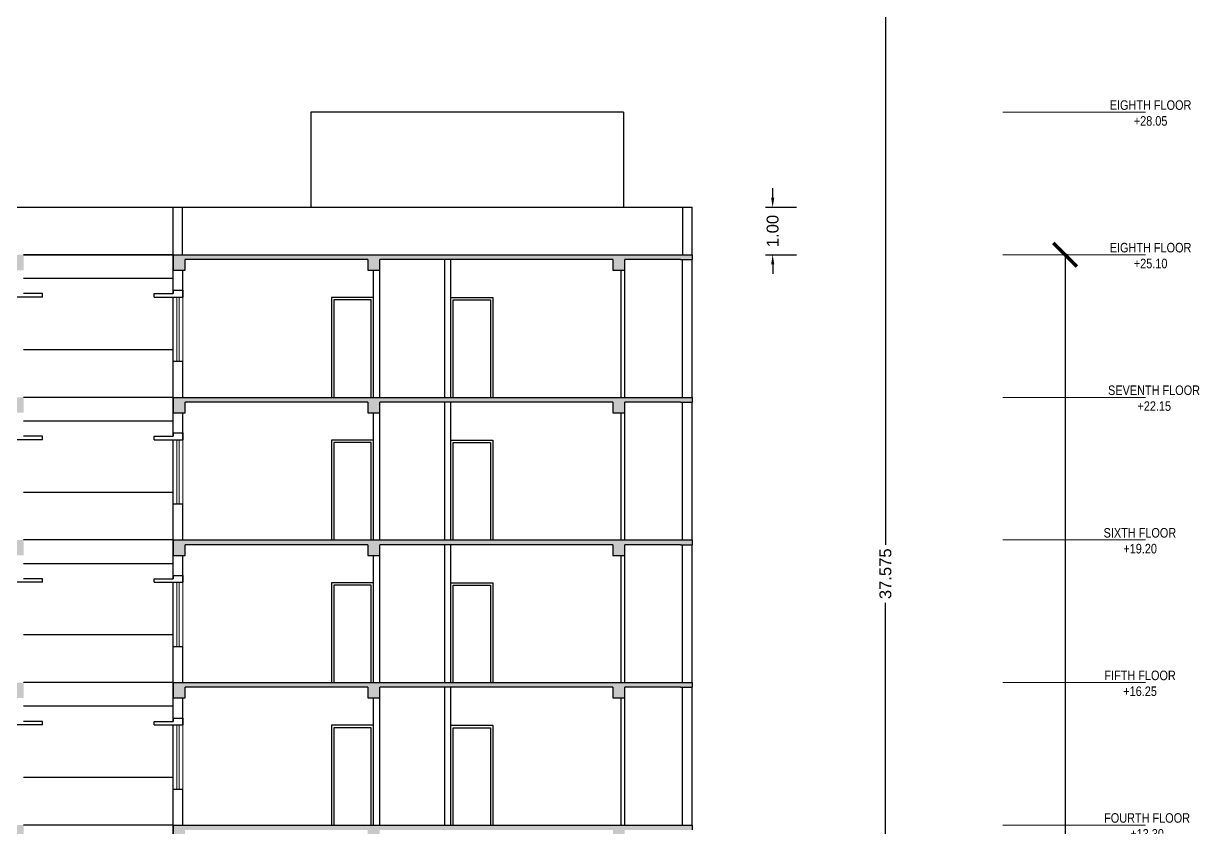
# Model space of a CAD drawing. Header units: metres. Extents: x 0 to 63445, y 32350 to 32804.
# Drawn here: x 63362.83 to 63387.57, y 32753.84 to 32770.75 of the extents above; entities that cross this region are included whole.
import ezdxf

# ---------------------------------------------------------------- set-up
doc = ezdxf.new("R2010")
doc.units = ezdxf.units.M
doc.header["$MEASUREMENT"] = 0
doc.header["$PDMODE"] = 34
doc.header["$PDSIZE"] = -10
doc.linetypes.add('ACAD_ISO03W100', pattern=[30, 12, -18])
doc.linetypes.add('CONTINULUS', pattern=[0])
doc.layers.get('0').update_dxf_attribs({"lineweight": 25})
doc.layers.add('ar-text', color=33, linetype='Continuous')
doc.layers.add('BLK_1_HT_OF_BLDG', color=5, linetype='Continuous', plot=False)
for name, color, linetype, lineweight in [('BLK_1_PARAPET_HT', 7, 'Continuous', 0), ('COLUMN', 1, 'Continuous', 30), ('elev', 252, 'Continuous', 20), ('s-thin', 2, 'Continuous', 13), ('wall', 7, 'Continuous', 30), ('window', 154, 'Continuous', 9)]:
    doc.layers.add(name, color=color, linetype=linetype, lineweight=lineweight)
doc.styles.add('ananya', font='ARIALN.TTF')
doc.styles.add('PreDCRFont', font='arial.ttf', dxfattribs={"height": 0.25})
doc.styles.add('TNR', font='times.ttf', dxfattribs={"height": 0.5})
doc.dimstyles.new('ARCHANA', dxfattribs={"dimscale": 0, "dimtxt": 0.5, "dimasz": 0.5, "dimexe": 0, "dimexo": 0, "dimgap": 0, "dimtad": 0, "dimzin": 0, "dimdsep": 46, "dimtxsty": 'TNR', "dimblk": 'ARCHTICK', "dimcen": 0.09, "dimclrd": 36, "dimclre": 36, "dimclrt": 7, "dimadec": 0, "dimazin": 0, "dimtfac": 1, "dimtofl": 0, "dimtmove": 0, "dimatfit": 3, "dimldrblk": 'ARCHTICK', "dimfxl": 1, "dimfrac": 2, "dimtolj": 1, "dimtzin": 0, "dimlwd": -1, "dimlwe": -1, "dimarcsym": 0})
doc.dimstyles.new('Copy of Standard2', dxfattribs={"dimtxt": 0.25, "dimasz": 0.2, "dimexe": 0.5, "dimexo": 0.3, "dimgap": 0.09, "dimtad": 0, "dimtoh": 1, "dimzin": 0, "dimdsep": 46, "dimtxsty": 'PreDCRFont', "dimcen": 0.025, "dimdle": 0.1, "dimadec": 0, "dimazin": 0, "dimtfac": 1, "dimtofl": 0, "dimtmove": 2, "dimatfit": 3, "dimfxl": 0.18, "dimtolj": 1, "dimtzin": 0, "dimarcsym": 0})

# ---------------------------------------------------------------- blocks, each defined once
blk = doc.blocks.new('_ArchTick')
at = {"color": 0, "linetype": 'ByBlock', "const_width": 0.15}
blk.add_lwpolyline([(-0.5, -0.5), (0.5, 0.5)], dxfattribs=at)
blk = doc.blocks.new('*D310')
at = {"layer": 'Defpoints', "color": 0, "ltscale": 0.5, "transparency": 16777216}
for p in [(63025.72, 32929.779), (63025.771, 32929.779), (63025.771, 32905.779)]:
    blk.add_point(p, dxfattribs=at)
at = {"layer": 'wall', "color": 36, "ltscale": 0.5, "transparency": 16777216}
for p, q in [((63025.771, 32929.779), (63025.72, 32929.779)), ((63025.72, 32929.779), (63025.72, 32917.04)), ((63025.72, 32905.779), (63025.72, 32915.421)), ((63025.771, 32905.779), (63025.72, 32905.779))]:
    blk.add_line(p, q, dxfattribs=at)
at = {"layer": 'wall', "color": 36, "ltscale": 0.5, "transparency": 16777216, "xscale": 0.5, "yscale": 0.5, "zscale": 0.5}
for p, rotation in [((63025.72, 32929.779), 90), ((63025.72, 32905.779), 270)]:
    blk.add_blockref('_ArchTick', p, dxfattribs=dict(at, rotation=rotation))
at = {"layer": 'wall', "color": 7, "ltscale": 0.5, "transparency": 16777216, "insert": (63025.72, 32916.23), "char_height": 0.5, "attachment_point": 5, "rotation": 90, "style": 'TNR'}
blk.add_mtext('\\A1;23.60', dxfattribs=at)
blk = doc.blocks.new('*D326')
at = {"layer": 'BLK_1_HT_OF_BLDG', "color": 0, "linetype": 'CONTINULUS', "lineweight": -2, "ltscale": 0.05, "transparency": 16777216}
for p, q in [((63380.813, 32777.964), (63381.463, 32777.964)), ((63380.963, 32777.764), (63380.963, 32759.786)), ((63380.963, 32740.589), (63380.963, 32758.567)), ((63380.813, 32740.389), (63381.463, 32740.389))]:
    blk.add_line(p, q, dxfattribs=at)
at = {"layer": 'BLK_1_HT_OF_BLDG', "color": 0, "linetype": 'CONTINULUS', "ltscale": 0.05, "transparency": 16777216}
for points in [[(63380.93, 32777.764), (63380.996, 32777.764), (63380.963, 32777.964)], [(63380.93, 32740.589), (63380.996, 32740.589), (63380.963, 32740.389)]]:
    blk.add_solid(points, dxfattribs=at)
at = {"layer": 'Defpoints', "color": 0, "linetype": 'CONTINULUS', "ltscale": 0.05, "transparency": 16777216}
for p in [(63374.064, 32777.964), (63380.963, 32777.964), (63379.478, 32740.389)]:
    blk.add_point(p, dxfattribs=at)
at = {"layer": 'BLK_1_HT_OF_BLDG', "color": 0, "linetype": 'CONTINULUS', "ltscale": 0.05, "transparency": 16777216, "insert": (63380.963, 32759.177), "char_height": 0.25, "attachment_point": 5, "rotation": 90, "style": 'PreDCRFont'}
blk.add_mtext('\\A1;37.575', dxfattribs=at)
blk = doc.blocks.new('*D334')
at = {"layer": 'BLK_1_PARAPET_HT', "color": 0, "linetype": 'Continuous', "lineweight": -2, "transparency": 16777216}
for p, q in [((63378.59, 32767.089), (63378.59, 32767.289)), ((63378.44, 32766.889), (63379.09, 32766.889)), ((63378.44, 32765.889), (63379.09, 32765.889)), ((63378.59, 32765.689), (63378.59, 32765.489))]:
    blk.add_line(p, q, dxfattribs=at)
at = {"layer": 'BLK_1_PARAPET_HT', "color": 0, "linetype": 'Continuous', "transparency": 16777216}
for points in [[(63378.557, 32767.089), (63378.624, 32767.089), (63378.59, 32766.889)], [(63378.557, 32765.689), (63378.624, 32765.689), (63378.59, 32765.889)]]:
    blk.add_solid(points, dxfattribs=at)
at = {"layer": 'Defpoints', "color": 0, "linetype": 'Continuous', "transparency": 16777216}
for p in [(63376.899, 32766.889), (63378.59, 32766.889), (63376.899, 32765.889)]:
    blk.add_point(p, dxfattribs=at)
at = {"layer": 'BLK_1_PARAPET_HT', "color": 0, "linetype": 'Continuous', "transparency": 16777216, "insert": (63378.59, 32766.389), "char_height": 0.25, "attachment_point": 5, "rotation": 90, "style": 'PreDCRFont'}
blk.add_mtext('\\A1;1.00', dxfattribs=at)
blk = doc.blocks.new('A$C1C873BC4')
at = {"layer": 'elev', "ltscale": 0.5}
h = blk.add_hatch(color=256, dxfattribs=at)
h.dxf.hatch_style = 1
h.paths.add_polyline_path([(-68.519, 25.907), (-79.442, 25.907), (-79.442, 25.807), (-79.192, 25.807), (-78.02, 25.807), (-78.02, 25.582), (-77.77, 25.582), (-77.77, 25.807), (-72.864, 25.807), (-72.864, 25.582), (-72.614, 25.582), (-72.614, 25.807), (-68.769, 25.807), (-68.769, 25.582), (-68.519, 25.582)])
h.paths.add_polyline_path([(-68.519, 22.907), (-79.442, 22.907), (-79.442, 22.807), (-79.192, 22.807), (-78.02, 22.807), (-78.02, 22.582), (-77.77, 22.582), (-77.77, 22.807), (-72.864, 22.807), (-72.864, 22.582), (-72.614, 22.582), (-72.614, 22.807), (-68.769, 22.807), (-68.769, 22.582), (-68.519, 22.582)])
h.paths.add_polyline_path([(-68.519, 19.907), (-79.442, 19.907), (-79.442, 19.807), (-79.192, 19.807), (-78.02, 19.807), (-78.02, 19.582), (-77.77, 19.582), (-77.77, 19.807), (-72.864, 19.807), (-72.864, 19.582), (-72.614, 19.582), (-72.614, 19.807), (-68.769, 19.807), (-68.769, 19.582), (-68.519, 19.582)])
h.paths.add_polyline_path([(-68.519, 16.907), (-79.442, 16.907), (-79.442, 16.807), (-79.192, 16.807), (-78.02, 16.807), (-78.02, 16.582), (-77.77, 16.582), (-77.77, 16.807), (-72.864, 16.807), (-72.864, 16.582), (-72.614, 16.582), (-72.614, 16.807), (-68.769, 16.807), (-68.769, 16.582), (-68.519, 16.582)])
h.paths.add_polyline_path([(-68.519, 13.907), (-79.442, 13.907), (-79.442, 13.807), (-79.192, 13.807), (-78.02, 13.807), (-78.02, 13.582), (-77.77, 13.582), (-77.77, 13.807), (-72.864, 13.807), (-72.864, 13.582), (-72.614, 13.582), (-72.614, 13.807), (-68.769, 13.807), (-68.769, 13.582), (-68.519, 13.582)])
h.paths.add_polyline_path([(-68.519, 10.907), (-79.442, 10.907), (-79.442, 10.807), (-79.192, 10.807), (-78.02, 10.807), (-78.02, 10.582), (-77.77, 10.582), (-77.77, 10.807), (-72.864, 10.807), (-72.864, 10.582), (-72.614, 10.582), (-72.614, 10.807), (-68.769, 10.807), (-68.769, 10.582), (-68.519, 10.582)])
h.paths.add_polyline_path([(-68.519, 7.907), (-79.442, 7.907), (-79.442, 7.807), (-79.192, 7.807), (-78.02, 7.807), (-78.02, 7.582), (-77.77, 7.582), (-77.77, 7.807), (-72.864, 7.807), (-72.864, 7.582), (-72.614, 7.582), (-72.614, 7.807), (-68.769, 7.807), (-68.769, 7.582), (-68.519, 7.582)])
h.paths.add_polyline_path([(-49.426, 4.907), (-65.37, 4.907), (-68.519, 4.907), (-68.519, 5.665), (-68.722, 5.665), (-68.722, 4.907), (-79.442, 4.907), (-79.442, 4.807), (-79.192, 4.807), (-78.02, 4.807), (-78.02, 4.582), (-77.77, 4.582), (-77.77, 4.807), (-72.864, 4.807), (-72.864, 4.582), (-72.614, 4.582), (-72.614, 4.807), (-68.769, 4.807), (-68.769, 4.582), (-68.519, 4.582), (-68.519, 4.807), (-65.37, 4.807), (-65.37, 4.582), (-65.12, 4.582), (-65.12, 4.807), (-61.208, 4.807), (-61.208, 4.582), (-60.958, 4.582), (-60.958, 4.807), (-53.838, 4.807), (-53.838, 4.582), (-53.588, 4.582), (-53.588, 4.807), (-49.676, 4.807), (-49.676, 4.582), (-49.426, 4.582)])
h.paths.add_polyline_path([(-60.958, 7.807), (-53.838, 7.807), (-53.838, 7.582), (-53.588, 7.582), (-53.588, 7.807), (-49.676, 7.807), (-49.676, 7.582), (-49.426, 7.582), (-49.426, 7.907), (-65.37, 7.907), (-65.37, 7.582), (-65.12, 7.582), (-65.12, 7.807), (-61.208, 7.807), (-61.208, 7.582), (-60.958, 7.582)])
h.paths.add_polyline_path([(-60.958, 10.807), (-53.838, 10.807), (-53.838, 10.582), (-53.588, 10.582), (-53.588, 10.807), (-49.676, 10.807), (-49.676, 10.582), (-49.426, 10.582), (-49.426, 10.907), (-65.37, 10.907), (-65.37, 10.582), (-65.12, 10.582), (-65.12, 10.807), (-61.208, 10.807), (-61.208, 10.582), (-60.958, 10.582)])
h.paths.add_polyline_path([(-60.958, 13.807), (-53.838, 13.807), (-53.838, 13.582), (-53.588, 13.582), (-53.588, 13.807), (-49.676, 13.807), (-49.676, 13.582), (-49.426, 13.582), (-49.426, 13.907), (-65.37, 13.907), (-65.37, 13.582), (-65.12, 13.582), (-65.12, 13.807), (-61.208, 13.807), (-61.208, 13.582), (-60.958, 13.582)])
h.paths.add_polyline_path([(-60.958, 16.807), (-53.838, 16.807), (-53.838, 16.582), (-53.588, 16.582), (-53.588, 16.807), (-49.676, 16.807), (-49.676, 16.582), (-49.426, 16.582), (-49.426, 16.907), (-65.37, 16.907), (-65.37, 16.582), (-65.12, 16.582), (-65.12, 16.807), (-61.208, 16.807), (-61.208, 16.582), (-60.958, 16.582)])
h.paths.add_polyline_path([(-60.958, 19.807), (-53.838, 19.807), (-53.838, 19.582), (-53.588, 19.582), (-53.588, 19.807), (-49.676, 19.807), (-49.676, 19.582), (-49.426, 19.582), (-49.426, 19.907), (-65.37, 19.907), (-65.37, 19.582), (-65.12, 19.582), (-65.12, 19.807), (-61.208, 19.807), (-61.208, 19.582), (-60.958, 19.582)])
h.paths.add_polyline_path([(-60.958, 22.807), (-53.838, 22.807), (-53.838, 22.582), (-53.588, 22.582), (-53.588, 22.807), (-49.676, 22.807), (-49.676, 22.582), (-49.426, 22.582), (-49.426, 22.907), (-65.37, 22.907), (-65.37, 22.582), (-65.12, 22.582), (-65.12, 22.807), (-61.208, 22.807), (-61.208, 22.582), (-60.958, 22.582)])
h.paths.add_polyline_path([(-60.958, 25.807), (-53.838, 25.807), (-53.838, 25.582), (-53.588, 25.582), (-53.588, 25.807), (-49.676, 25.807), (-49.676, 25.582), (-49.426, 25.582), (-49.426, 25.907), (-65.37, 25.907), (-65.37, 25.582), (-65.12, 25.582), (-65.12, 25.807), (-61.208, 25.807), (-61.208, 25.582), (-60.958, 25.582)])
h.paths.add_polyline_path([(-41.568, 25.807), (-34.448, 25.807), (-34.448, 25.582), (-34.198, 25.582), (-34.198, 25.807), (-30.286, 25.807), (-30.286, 25.582), (-30.036, 25.582), (-30.036, 25.907), (-45.98, 25.907), (-45.98, 25.582), (-45.73, 25.582), (-45.73, 25.807), (-41.818, 25.807), (-41.818, 25.582), (-41.568, 25.582)])
h.paths.add_polyline_path([(-41.568, 22.807), (-34.448, 22.807), (-34.448, 22.582), (-34.198, 22.582), (-34.198, 22.807), (-30.286, 22.807), (-30.286, 22.582), (-30.036, 22.582), (-30.036, 22.907), (-45.98, 22.907), (-45.98, 22.582), (-45.73, 22.582), (-45.73, 22.807), (-41.818, 22.807), (-41.818, 22.582), (-41.568, 22.582)])
h.paths.add_polyline_path([(-41.568, 19.807), (-34.448, 19.807), (-34.448, 19.582), (-34.198, 19.582), (-34.198, 19.807), (-30.286, 19.807), (-30.286, 19.582), (-30.036, 19.582), (-30.036, 19.907), (-45.98, 19.907), (-45.98, 19.582), (-45.73, 19.582), (-45.73, 19.807), (-41.818, 19.807), (-41.818, 19.582), (-41.568, 19.582)])
h.paths.add_polyline_path([(-41.568, 16.807), (-34.448, 16.807), (-34.448, 16.582), (-34.198, 16.582), (-34.198, 16.807), (-30.286, 16.807), (-30.286, 16.582), (-30.036, 16.582), (-30.036, 16.907), (-45.98, 16.907), (-45.98, 16.582), (-45.73, 16.582), (-45.73, 16.807), (-41.818, 16.807), (-41.818, 16.582), (-41.568, 16.582)])
h.paths.add_polyline_path([(-41.568, 13.807), (-34.448, 13.807), (-34.448, 13.582), (-34.198, 13.582), (-34.198, 13.807), (-30.286, 13.807), (-30.286, 13.582), (-30.036, 13.582), (-30.036, 13.907), (-45.98, 13.907), (-45.98, 13.582), (-45.73, 13.582), (-45.73, 13.807), (-41.818, 13.807), (-41.818, 13.582), (-41.568, 13.582)])
h.paths.add_polyline_path([(-41.568, 10.807), (-34.448, 10.807), (-34.448, 10.582), (-34.198, 10.582), (-34.198, 10.807), (-30.286, 10.807), (-30.286, 10.582), (-30.036, 10.582), (-30.036, 10.907), (-45.98, 10.907), (-45.98, 10.582), (-45.73, 10.582), (-45.73, 10.807), (-41.818, 10.807), (-41.818, 10.582), (-41.568, 10.582)])
h.paths.add_polyline_path([(-41.568, 7.807), (-34.448, 7.807), (-34.448, 7.582), (-34.198, 7.582), (-34.198, 7.807), (-30.286, 7.807), (-30.286, 7.582), (-30.036, 7.582), (-30.036, 7.907), (-45.98, 7.907), (-45.98, 7.582), (-45.73, 7.582), (-45.73, 7.807), (-41.818, 7.807), (-41.818, 7.582), (-41.568, 7.582)])
h.paths.add_polyline_path([(-41.568, 4.807), (-34.448, 4.807), (-34.448, 4.582), (-34.198, 4.582), (-34.198, 4.807), (-30.286, 4.807), (-30.286, 4.582), (-30.036, 4.582), (-30.036, 4.907), (-45.98, 4.907), (-45.98, 4.582), (-45.73, 4.582), (-45.73, 4.807), (-41.818, 4.807), (-41.818, 4.582), (-41.568, 4.582)])
h.paths.add_polyline_path([(-15.964, 4.907), (-26.888, 4.907), (-26.888, 4.582), (-26.638, 4.582), (-26.638, 4.807), (-22.792, 4.807), (-22.792, 4.582), (-22.542, 4.582), (-22.542, 4.807), (-17.636, 4.807), (-17.636, 4.582), (-17.386, 4.582), (-17.386, 4.807), (-16.214, 4.807), (-15.964, 4.807)])
h.paths.add_polyline_path([(-22.542, 1.907), (-26.888, 1.907), (-26.888, 1.582), (-26.638, 1.582), (-26.638, 1.807), (-22.792, 1.807), (-22.792, 1.582), (-22.542, 1.582), (-22.542, 1.807)])
h.paths.add_polyline_path([(-34.198, 1.807), (-30.286, 1.807), (-30.286, 1.582), (-30.036, 1.582), (-30.036, 1.907), (-45.98, 1.907), (-45.98, 1.582), (-45.777, 1.582), (-45.777, 1.807), (-41.818, 1.807), (-41.818, 1.582), (-41.568, 1.582), (-41.568, 1.807), (-34.448, 1.807), (-34.448, 1.582), (-34.198, 1.582)])
h.paths.add_polyline_path([(-17.386, 1.807), (-17.386, 1.907), (-22.542, 1.907), (-22.542, 1.807), (-17.636, 1.807), (-17.636, 1.582), (-17.386, 1.582)])
h.paths.add_polyline_path([(-17.386, 7.807), (-16.214, 7.807), (-15.964, 7.807), (-15.964, 7.907), (-26.888, 7.907), (-26.888, 7.582), (-26.638, 7.582), (-26.638, 7.807), (-22.792, 7.807), (-22.792, 7.582), (-22.542, 7.582), (-22.542, 7.807), (-17.636, 7.807), (-17.636, 7.582), (-17.386, 7.582)])
h.paths.add_polyline_path([(-22.542, 10.807), (-17.636, 10.807), (-17.636, 10.582), (-17.386, 10.582), (-17.386, 10.807), (-16.214, 10.807), (-15.964, 10.807), (-15.964, 10.907), (-26.888, 10.907), (-26.888, 10.582), (-26.638, 10.582), (-26.638, 10.807), (-22.792, 10.807), (-22.792, 10.582), (-22.542, 10.582)])
h.paths.add_polyline_path([(-22.542, 13.807), (-17.636, 13.807), (-17.636, 13.582), (-17.386, 13.582), (-17.386, 13.807), (-16.214, 13.807), (-15.964, 13.807), (-15.964, 13.907), (-26.888, 13.907), (-26.888, 13.582), (-26.638, 13.582), (-26.638, 13.807), (-22.792, 13.807), (-22.792, 13.582), (-22.542, 13.582)])
h.paths.add_polyline_path([(-22.542, 19.807), (-17.636, 19.807), (-17.636, 19.582), (-17.386, 19.582), (-17.386, 19.807), (-16.214, 19.807), (-15.964, 19.807), (-15.964, 19.907), (-26.888, 19.907), (-26.888, 19.582), (-26.638, 19.582), (-26.638, 19.807), (-22.792, 19.807), (-22.792, 19.582), (-22.542, 19.582)])
h.paths.add_polyline_path([(-22.542, 16.807), (-17.636, 16.807), (-17.636, 16.582), (-17.386, 16.582), (-17.386, 16.807), (-16.214, 16.807), (-15.964, 16.807), (-15.964, 16.907), (-26.888, 16.907), (-26.888, 16.582), (-26.638, 16.582), (-26.638, 16.807), (-22.792, 16.807), (-22.792, 16.582), (-22.542, 16.582)])
h.paths.add_polyline_path([(-22.542, 22.807), (-17.636, 22.807), (-17.636, 22.582), (-17.386, 22.582), (-17.386, 22.807), (-16.214, 22.807), (-15.964, 22.807), (-15.964, 22.907), (-26.888, 22.907), (-26.888, 22.582), (-26.638, 22.582), (-26.638, 22.807), (-22.792, 22.807), (-22.792, 22.582), (-22.542, 22.582)])
h.paths.add_polyline_path([(-22.542, 25.807), (-17.636, 25.807), (-17.636, 25.582), (-17.386, 25.582), (-17.386, 25.807), (-16.214, 25.807), (-15.964, 25.807), (-15.964, 25.907), (-26.888, 25.907), (-26.888, 25.582), (-26.638, 25.582), (-26.638, 25.807), (-22.792, 25.807), (-22.792, 25.582), (-22.542, 25.582)])
h.paths.add_polyline_path([(-60.958, 1.807), (-53.838, 1.807), (-53.838, 1.582), (-53.588, 1.582), (-53.588, 1.807), (-49.629, 1.807), (-49.629, 1.582), (-49.426, 1.582), (-49.426, 1.907), (-65.167, 1.907), (-65.167, 4.582), (-65.369, 4.582), (-65.369, 1.582), (-65.12, 1.582), (-65.12, 1.807), (-61.208, 1.807), (-61.208, 1.582), (-60.958, 1.582)])
at = {"layer": 'COLUMN', "ltscale": 3}
for p, q in [((-29.638, 25.015), (-30.239, 25.015)), ((-29.638, 25.089), (-30.037, 25.089)), ((-29.638, 25.015), (-29.638, 25.089)), ((-27.286, 25.015), (-27.286, 25.089)), ((-27.286, 25.089), (-26.886, 25.089)), ((-27.286, 25.015), (-26.684, 25.015)), ((-26.886, 25.159), (-26.684, 25.159)), ((-26.886, 25.159), (-26.886, 25.089)), ((-26.684, 25.159), (-26.684, 25.015)), ((-29.638, 22.089), (-30.037, 22.089)), ((-29.638, 22.015), (-29.638, 22.089)), ((-27.286, 22.015), (-27.286, 22.089)), ((-27.286, 22.089), (-26.886, 22.089)), ((-26.886, 22.159), (-26.684, 22.159)), ((-26.886, 22.159), (-26.886, 22.089)), ((-26.684, 22.159), (-26.684, 22.015)), ((-29.638, 22.015), (-30.239, 22.015)), ((-27.286, 22.015), (-26.684, 22.015)), ((-29.638, 19.089), (-30.037, 19.089)), ((-29.638, 19.015), (-29.638, 19.089)), ((-27.286, 19.015), (-27.286, 19.089)), ((-27.286, 19.089), (-26.886, 19.089)), ((-26.886, 19.159), (-26.684, 19.159)), ((-26.886, 19.159), (-26.886, 19.089)), ((-26.684, 19.159), (-26.684, 19.015)), ((-29.638, 19.015), (-30.239, 19.015)), ((-27.286, 19.015), (-26.684, 19.015)), ((-29.638, 16.089), (-30.037, 16.089)), ((-29.638, 16.015), (-29.638, 16.089)), ((-27.286, 16.015), (-27.286, 16.089)), ((-27.286, 16.089), (-26.886, 16.089)), ((-26.886, 16.159), (-26.684, 16.159)), ((-26.886, 16.159), (-26.886, 16.089)), ((-26.684, 16.159), (-26.684, 16.015)), ((-29.638, 16.015), (-30.239, 16.015)), ((-27.286, 16.015), (-26.684, 16.015))]:
    blk.add_line(p, q, dxfattribs=at)
at = {"layer": 's-thin', "linetype": 'ACAD_ISO03W100', "ltscale": 0.25}
for p, q in [((-9.427, 28.907), (-5.744, 28.907)), ((-9.427, 25.907), (-5.744, 25.907)), ((-9.427, 22.907), (-5.744, 22.907)), ((-9.427, 19.907), (-5.744, 19.907)), ((-9.427, 16.907), (-5.744, 16.907)), ((-9.427, 13.907), (-5.744, 13.907))]:
    blk.add_line(p, q, dxfattribs=at)
at = {"layer": 'wall', "ltscale": 0.5}
for p, q in [((-17.409, 28.907), (-23.988, 28.907)), ((-23.988, 28.907), (-23.988, 26.907)), ((-17.409, 28.907), (-17.409, 26.907)), ((-79.442, 26.907), (-16.164, 26.907)), ((-26.888, 26.907), (-15.964, 26.907)), ((-26.888, 25.907), (-26.888, 26.907)), ((-26.688, 25.907), (-26.688, 26.907)), ((-16.164, 25.907), (-16.164, 26.907)), ((-15.964, 25.907), (-15.964, 26.907)), ((-26.888, 25.907), (-30.036, 25.907)), ((-30.036, 25.907), (-26.888, 25.907)), ((-26.888, 25.089), (-26.888, 25.907)), ((-26.888, 25.907), (-26.888, 25.582)), ((-26.888, 25.907), (-15.964, 25.907)), ((-22.792, 25.807), (-26.638, 25.807)), ((-26.638, 25.582), (-26.638, 25.807)), ((-22.792, 25.807), (-22.792, 25.582)), ((-22.542, 22.907), (-22.542, 25.807)), ((-17.636, 25.807), (-22.542, 25.807)), ((-22.542, 25.582), (-22.542, 25.807)), ((-21.171, 22.907), (-21.171, 25.807)), ((-21.044, 22.907), (-21.044, 25.807)), ((-17.636, 25.807), (-17.636, 25.582)), ((-17.386, 22.907), (-17.386, 25.807)), ((-16.214, 25.807), (-17.386, 25.807)), ((-17.386, 25.582), (-17.386, 25.807)), ((-16.214, 25.807), (-16.214, 25.807)), ((-16.214, 25.807), (-15.964, 25.807)), ((-16.167, 22.907), (-16.167, 25.807)), ((-15.964, 25.907), (-15.964, 25.807)), ((-15.964, 22.907), (-15.964, 25.807)), ((-15.964, 25.807), (-15.964, 25.807)), ((-26.888, 25.582), (-26.638, 25.582)), ((-26.684, 25.015), (-26.684, 25.582)), ((-22.792, 25.582), (-22.542, 25.582)), ((-22.669, 22.907), (-22.669, 25.582)), ((-17.636, 25.582), (-17.386, 25.582)), ((-17.462, 22.907), (-17.462, 25.582)), ((-26.888, 25.407), (-30.036, 25.407)), ((-26.888, 22.907), (-26.888, 25.015)), ((-22.669, 25.007), (-23.555, 25.007)), ((-23.555, 25.007), (-23.555, 22.907)), ((-21.044, 25.007), (-20.158, 25.007)), ((-20.158, 25.007), (-20.158, 22.907)), ((-22.719, 24.957), (-23.505, 24.957)), ((-23.505, 24.957), (-23.505, 22.907)), ((-22.719, 22.907), (-22.719, 24.957)), ((-20.994, 24.957), (-20.208, 24.957)), ((-20.994, 22.907), (-20.994, 24.957)), ((-20.208, 24.957), (-20.208, 22.907)), ((-26.888, 23.907), (-30.036, 23.907)), ((-26.684, 22.907), (-26.684, 23.665)), ((-26.888, 22.907), (-30.036, 22.907)), ((-26.888, 22.089), (-26.888, 22.907)), ((-26.888, 22.907), (-26.888, 22.582)), ((-26.888, 22.907), (-15.964, 22.907)), ((-22.792, 22.807), (-26.638, 22.807)), ((-26.638, 22.582), (-26.638, 22.807)), ((-22.792, 22.807), (-22.792, 22.582)), ((-22.542, 19.907), (-22.542, 22.807)), ((-17.636, 22.807), (-22.542, 22.807)), ((-22.542, 22.582), (-22.542, 22.807)), ((-21.171, 19.907), (-21.171, 22.807)), ((-21.044, 19.907), (-21.044, 22.807)), ((-17.636, 22.807), (-17.636, 22.582)), ((-17.386, 19.907), (-17.386, 22.807)), ((-16.214, 22.807), (-17.386, 22.807)), ((-17.386, 22.582), (-17.386, 22.807)), ((-16.214, 22.807), (-16.214, 22.807)), ((-16.214, 22.807), (-15.964, 22.807)), ((-16.167, 19.907), (-16.167, 22.807)), ((-15.964, 22.907), (-15.964, 22.807)), ((-15.964, 19.907), (-15.964, 22.807)), ((-15.964, 22.807), (-15.964, 22.807)), ((-26.888, 22.582), (-26.638, 22.582)), ((-26.684, 22.015), (-26.684, 22.582)), ((-22.792, 22.582), (-22.542, 22.582)), ((-22.669, 19.907), (-22.669, 22.582)), ((-17.636, 22.582), (-17.386, 22.582)), ((-17.462, 19.907), (-17.462, 22.582)), ((-26.888, 22.407), (-30.036, 22.407)), ((-26.888, 19.907), (-26.888, 22.015)), ((-22.669, 22.007), (-23.555, 22.007)), ((-23.555, 22.007), (-23.555, 19.907)), ((-22.719, 21.957), (-23.505, 21.957)), ((-23.505, 21.957), (-23.505, 19.907)), ((-22.719, 19.907), (-22.719, 21.957)), ((-21.044, 22.007), (-20.158, 22.007)), ((-20.994, 21.957), (-20.208, 21.957)), ((-20.994, 19.907), (-20.994, 21.957)), ((-20.208, 21.957), (-20.208, 19.907)), ((-20.158, 22.007), (-20.158, 19.907)), ((-26.888, 20.907), (-30.036, 20.907)), ((-26.684, 19.907), (-26.684, 20.665)), ((-26.888, 19.907), (-30.036, 19.907)), ((-26.888, 19.089), (-26.888, 19.907)), ((-26.888, 19.907), (-26.888, 19.582)), ((-26.888, 19.907), (-15.964, 19.907)), ((-22.792, 19.807), (-26.638, 19.807)), ((-26.638, 19.582), (-26.638, 19.807)), ((-22.792, 19.807), (-22.792, 19.582)), ((-22.542, 16.907), (-22.542, 19.807)), ((-17.636, 19.807), (-22.542, 19.807)), ((-22.542, 19.582), (-22.542, 19.807)), ((-21.171, 16.907), (-21.171, 19.807)), ((-21.044, 16.907), (-21.044, 19.807)), ((-17.636, 19.807), (-17.636, 19.582)), ((-17.386, 16.907), (-17.386, 19.807)), ((-16.214, 19.807), (-17.386, 19.807)), ((-17.386, 19.582), (-17.386, 19.807)), ((-16.214, 19.807), (-16.214, 19.807)), ((-16.214, 19.807), (-15.964, 19.807)), ((-16.167, 16.907), (-16.167, 19.807)), ((-15.964, 19.907), (-15.964, 19.807)), ((-15.964, 16.907), (-15.964, 19.807)), ((-15.964, 19.807), (-15.964, 19.807)), ((-26.888, 19.582), (-26.638, 19.582)), ((-26.684, 19.015), (-26.684, 19.582)), ((-22.792, 19.582), (-22.542, 19.582)), ((-22.669, 16.907), (-22.669, 19.582)), ((-17.636, 19.582), (-17.386, 19.582)), ((-17.462, 16.907), (-17.462, 19.582)), ((-26.888, 19.407), (-30.036, 19.407)), ((-26.888, 16.907), (-26.888, 19.015)), ((-22.669, 19.007), (-23.555, 19.007)), ((-23.555, 19.007), (-23.555, 16.907)), ((-22.719, 18.957), (-23.505, 18.957)), ((-23.505, 18.957), (-23.505, 16.907)), ((-22.719, 16.907), (-22.719, 18.957)), ((-21.044, 19.007), (-20.158, 19.007)), ((-20.994, 18.957), (-20.208, 18.957)), ((-20.994, 16.907), (-20.994, 18.957)), ((-20.208, 18.957), (-20.208, 16.907)), ((-20.158, 19.007), (-20.158, 16.907)), ((-26.888, 17.907), (-30.036, 17.907)), ((-26.684, 16.907), (-26.684, 17.665)), ((-26.888, 16.907), (-30.036, 16.907)), ((-26.888, 16.089), (-26.888, 16.907)), ((-26.888, 16.907), (-26.888, 16.582)), ((-26.888, 16.907), (-15.964, 16.907)), ((-15.964, 16.907), (-15.964, 16.807)), ((-26.888, 16.582), (-26.638, 16.582)), ((-26.684, 16.015), (-26.684, 16.582)), ((-22.792, 16.807), (-26.638, 16.807)), ((-26.638, 16.582), (-26.638, 16.807)), ((-22.792, 16.807), (-22.792, 16.582)), ((-22.792, 16.582), (-22.542, 16.582)), ((-22.669, 13.907), (-22.669, 16.582)), ((-22.542, 13.907), (-22.542, 16.807)), ((-17.636, 16.807), (-22.542, 16.807)), ((-22.542, 16.582), (-22.542, 16.807)), ((-21.171, 13.907), (-21.171, 16.807)), ((-21.044, 13.907), (-21.044, 16.807)), ((-17.636, 16.807), (-17.636, 16.582)), ((-17.636, 16.582), (-17.386, 16.582)), ((-17.462, 13.907), (-17.462, 16.582)), ((-17.386, 13.907), (-17.386, 16.807)), ((-16.214, 16.807), (-17.386, 16.807)), ((-17.386, 16.582), (-17.386, 16.807)), ((-16.214, 16.807), (-16.214, 16.807)), ((-16.214, 16.807), (-15.964, 16.807)), ((-16.167, 13.907), (-16.167, 16.807)), ((-15.964, 13.907), (-15.964, 16.807)), ((-15.964, 16.807), (-15.964, 16.807)), ((-26.888, 16.407), (-30.036, 16.407)), ((-26.888, 13.907), (-26.888, 16.015)), ((-22.669, 16.007), (-23.555, 16.007)), ((-23.555, 16.007), (-23.555, 13.907)), ((-22.719, 15.957), (-23.505, 15.957)), ((-23.505, 15.957), (-23.505, 13.907)), ((-22.719, 13.907), (-22.719, 15.957)), ((-21.044, 16.007), (-20.158, 16.007)), ((-20.994, 15.957), (-20.208, 15.957)), ((-20.994, 13.907), (-20.994, 15.957)), ((-20.208, 15.957), (-20.208, 13.907)), ((-20.158, 16.007), (-20.158, 13.907)), ((-26.888, 14.907), (-30.036, 14.907)), ((-26.684, 13.907), (-26.684, 14.665)), ((-26.888, 13.907), (-30.036, 13.907)), ((-26.888, 13.089), (-26.888, 13.907)), ((-26.888, 13.907), (-26.888, 13.582)), ((-26.888, 13.907), (-15.964, 13.907)), ((-15.964, 13.907), (-15.964, 13.807))]:
    blk.add_line(p, q, dxfattribs=at)
at = {"layer": 'wall', "ltscale": 3}
for p, q in [((-26.886, 23.665), (-26.684, 23.665)), ((-26.886, 20.665), (-26.684, 20.665)), ((-26.886, 17.665), (-26.684, 17.665)), ((-26.886, 14.665), (-26.684, 14.665))]:
    blk.add_line(p, q, dxfattribs=at)
at = {"layer": 'window', "ltscale": 3}
for p, q in [((-26.886, 23.665), (-26.886, 25.015)), ((-26.809, 23.665), (-26.809, 25.015)), ((-26.762, 23.665), (-26.762, 25.015)), ((-26.684, 23.665), (-26.684, 25.015)), ((-26.886, 20.665), (-26.886, 22.015)), ((-26.809, 20.665), (-26.809, 22.015)), ((-26.762, 20.665), (-26.762, 22.015)), ((-26.684, 20.665), (-26.684, 22.015)), ((-26.886, 17.665), (-26.886, 19.015)), ((-26.809, 17.665), (-26.809, 19.015)), ((-26.762, 17.665), (-26.762, 19.015)), ((-26.684, 17.665), (-26.684, 19.015)), ((-26.886, 14.665), (-26.886, 16.015)), ((-26.809, 14.665), (-26.809, 16.015)), ((-26.762, 14.665), (-26.762, 16.015)), ((-26.684, 14.665), (-26.684, 16.015))]:
    blk.add_line(p, q, dxfattribs=at)
at = {"layer": 'ar-text', "ltscale": 0.005, "char_height": 0.2, "attachment_point": 1, "style": 'ananya'}
for s, width, insert in [('\\pi0.19318;EIGHTH FLOOR \\P\\pi0.69925;+28.05', 2.08364, (-7.374, 29.157)), ('\\pi0.19318;EIGHTH FLOOR \\P\\pi0.70014;+25.10', 2.08364, (-7.374, 26.157)), ('\\pi0.15786;SEVENTH FLOOR\\P\\pi0.776;+22.15 ', 2.23713, (-7.374, 23.157)), ('\\pi0.06389;SIXTH FLOOR\\P\\pi0.4793;+19.20 ', 1.64197, (-7.374, 20.157)), ('\\pi0.08115;FIFTH FLOOR \\P\\pi0.47842;+16.25', 1.64197, (-7.374, 17.157)), ('\\pi0.07536;FOURTH FLOOR\\P\\pi0.62618;+13.30 ', 1.93571, (-7.374, 14.157))]:
    blk.add_mtext_dynamic_manual_height_columns(s, width=width, gutter_width=2.5, heights=[0], dxfattribs=dict(at, insert=insert))
at = {"layer": 'wall', "ltscale": 0.5}
dim = blk.add_linear_dim(base=(-8.122, 25.907), p1=(-8.072, 1.907), p2=(-8.072, 25.907), angle=90, text='23.60', dimstyle='ARCHANA', override={"dimscale": 1, "dimfxl": 6, "dimarcsym": 1}, dxfattribs=at)
dim.commit()
dim.dimension.update_dxf_attribs({"geometry": '*D310', "text_midpoint": (-8.122, 12.358), "dimtype": 128, "insert": (-63033.842, -32903.872)})

msp = doc.modelspace()

# ---------------------------------------------------------------- block references
at = {"layer": 'wall', "ltscale": 0.5}
msp.add_blockref('A$C1C873BC4', (63392.863, 32739.9821), dxfattribs=at)

# ---------------------------------------------------------------- dimensions: what is measured, and where the dimension line sits
at = {"layer": 'BLK_1_HT_OF_BLDG', "linetype": 'CONTINULUS', "ltscale": 0.05}
dim = msp.add_linear_dim(base=(63380.963, 32777.9643), p1=(63379.4779, 32740.389), p2=(63374.0635, 32777.9643), angle=90, dimstyle='Copy of Standard2', override={"dimdec": 3, "dimpost": '\\X', "dimtdec": 3, "dimfxl": 0.15, "dimfxlon": 1}, dxfattribs=at)
dim.commit()
dim.dimension.update_dxf_attribs({"geometry": '*D326', "text_midpoint": (63380.963, 32759.1767)})
at = {"layer": 'BLK_1_PARAPET_HT', "color": 3, "linetype": 'Continuous'}
dim = msp.add_linear_dim(base=(63378.5905, 32766.889), p1=(63376.8994, 32765.889), p2=(63376.8994, 32766.889), angle=90, dimstyle='Copy of Standard2', override={"dimpost": '\\X', "dimfxl": 0.15, "dimfxlon": 1}, dxfattribs=at)
dim.commit()
dim.dimension.update_dxf_attribs({"geometry": '*D334', "text_midpoint": (63378.5905, 32766.389)})

doc.saveas('drawing.dxf')
